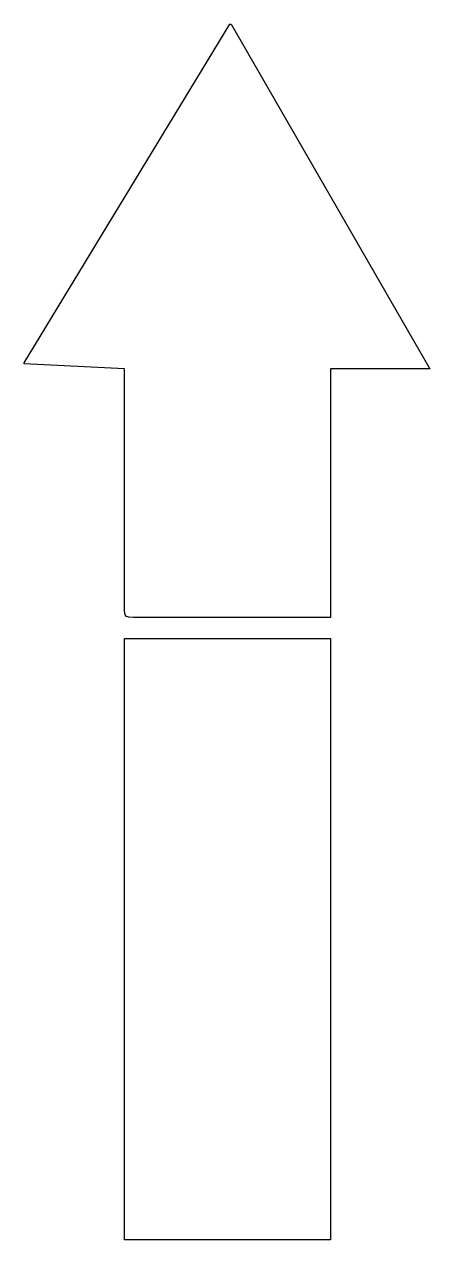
# Model space of a CAD drawing. Header units: inches. Extents: x 3 to 27, y 3 to 75.
import ezdxf

# ---------------------------------------------------------------- set-up
doc = ezdxf.new("R2010")
doc.units = ezdxf.units.IN
doc.header["$MEASUREMENT"] = 0
doc.layers.add('CUT', color=1, linetype='Continuous')

msp = doc.modelspace()

# ---------------------------------------------------------------- linework, layer by layer
at = {"layer": 'CUT'}
for points in [[(3, 54.893), (3, 54.943), (15.171, 75), (15.251, 75), (27, 54.587), (21.137, 54.587), (21.137, 39.867), (9.47, 39.867), (9.194, 39.88), (9.057, 39.924), (8.974, 40.021), (8.933, 40.237), (8.933, 54.587)], [(8.935, 38.624), (21.136, 38.624), (21.136, 3), (9.014, 3), (8.935, 3)]]:
    msp.add_lwpolyline(points, close=True, dxfattribs=at)

doc.saveas('drawing.dxf')
